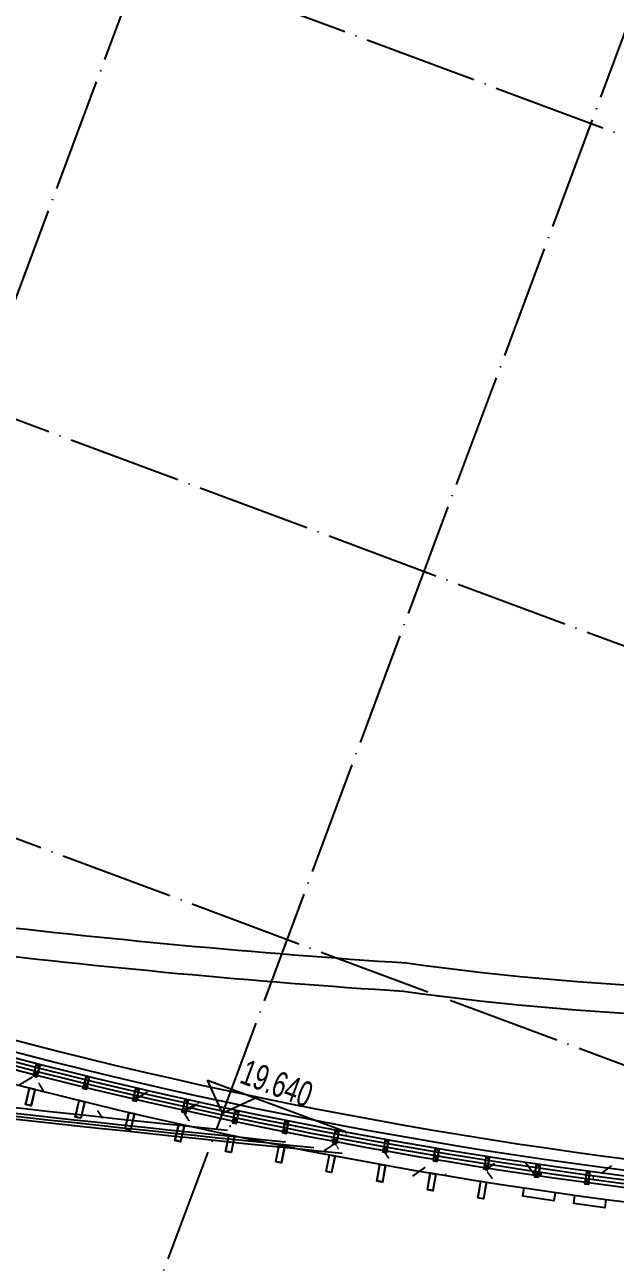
# Model space of a CAD drawing. Header units: millimetres. Extents: x 600121811 to 600690586, y 3472921280 to 3473279938.
# Drawn here: x 600526818 to 600537199, y 3473019964 to 3473041725 of the extents above; entities that cross this region are included whole.
import ezdxf

# ---------------------------------------------------------------- set-up
doc = ezdxf.new("R2010")
doc.units = ezdxf.units.MM
doc.header["$LTSCALE"] = 1000
for name, pattern in [('AX-MALL-GIRD-200$0$DOTE', [2.4200000000000004, 2, -0.2, 0.02, -0.2]), ('AX-MALL-WALL-GJ$0$CENTER', [2, 1.25, -0.25, 0.25, -0.25]), ('AX-MALL-WALL-GJ$0$HIDDEN', [0.375, 0.25, -0.125]), ('AX-MALL-WALL-GJ$0$HIDDEN2', [4.7624999999999975, 3.174999999999998, -1.587499999999999])]:
    doc.linetypes.add(name, pattern=pattern)
doc.layers.get('0').update_dxf_attribs({"linetype": 'CONTINUOUS'})
for name, color, linetype in [('AX-MALL-GIRD-200$0$A-Grid', 222, 'AX-MALL-GIRD-200$0$DOTE'), ('AX-MALL-GJ-200$0$A-Anno-Note', 241, 'CONTINUOUS'), ('AX-MALL-WALL-GJ$0$A-Anno-Levl', 201, 'CONTINUOUS'), ('AX-MALL-WALL-GJ$0$A-Anno-Note', 241, 'CONTINUOUS'), ('AX-MALL-WALL-GJ$0$A-Curt', 151, 'CONTINUOUS'), ('AX-MALL-WALL-GJ$0$A-Detl-Fine', 152, 'CONTINUOUS'), ('AX-MALL-WALL-GJ$0$A-Detl-Patt', 8, 'CONTINUOUS'), ('AX-MALL-WALL-GJ$0$A-Detl-Thin', 131, 'CONTINUOUS'), ('AX-MALL-WALL-GJ$0$A-SEE', 254, 'CONTINUOUS'), ('AX-MALL-WALL-GJ$0$AE-METL-01', 43, 'CONTINUOUS'), ('AX-MALL-WALL-GJ$0$AP', 3, 'CONTINUOUS'), ('AX-MALL-WALL-GJ$0$FIX', 2, 'CONTINUOUS'), ('AX-MALL-WALL-GJ$0$GASKET', 2, 'CONTINUOUS'), ('AX-MALL-WALL-GJ$0$TEXT', 2, 'CONTINUOUS')]:
    doc.layers.add(name, color=color, linetype=linetype)
doc.layers.add('AX-MALL-WALL-GJ$0$M-AUX-TO-ARCH', color=1, linetype='CONTINUOUS', plot=False)
doc.styles.add('AX-MALL-WALL-GJ$0$_TCH_DIM', font='zy_en.shx', dxfattribs={"width": 0.7, "bigfont": 'zy_cn.shx'})

# ---------------------------------------------------------------- blocks, each defined once
blk = doc.blocks.new('AX-MALL-GIRD-200')
at = {"layer": 'AX-MALL-GIRD-200$0$A-Grid'}
for p, q in [((600226689.7942976, 3473155506.95292), (600584585.7983962, 3473022180.189638)), ((600223757.4145118, 3473147635.412487), (600581653.41861, 3473014308.649205)), ((600221348.6739725, 3473141169.504273), (600579244.6780716, 3473007842.740992)), ((600513866.9286618, 3473002563.337905), (600552596.4676111, 3473106527.064986)), ((600521738.4690948, 3472999630.958118), (600560468.008044, 3473103594.6852))]:
    blk.add_line(p, q, dxfattribs=at)
blk = doc.blocks.new('AX-MALL-WALL-GJ$0$A$C5469763B')
at = {"layer": 'AX-MALL-WALL-GJ$0$A-Detl-Patt'}
for points in [[(-61576.89872014523, 6471.447464942932), (-59949.77473568916, 9289.707812786102, -0.2131644378399357), (-59289.38510155678, 9768.336285591125, 0.0127243969494928), (-32484.59057116508, 16116.94379711151, 0.0127243969494928)], [(-61725.1037749052, 6614.748757839203), (-61595.19997930527, 6539.748738765717), (-59993.07600188255, 9314.70781993866, -0.2131644378286232), (-59299.66688609123, 9817.267716407776, 0.012491569791403), (-32984.71597123146, 16036.92017269135, 0.012491569791403)], [(-61700.10376834869, 6658.050023555756), (-61613.50123810768, 6608.050011634827), (-60036.37726759911, 9339.707827091217, -0.2131644377706979), (-59309.94867086411, 9866.199147224426, 0.01225648355240172), (-33489.60365891457, 15956.13454675674, 0.01225648355240172)], [(-61750.10378503799, 6571.447493076324), (-60122.97980034351, 9389.707840442657, -0.2131644378245327), (-59330.51223957539, 9964.062007904053, 0.01177926638186924), (-34514.2330852747, 15792.18654298782, 0.01177926638186924)]]:
    blk.add_lwpolyline(points, format="xyb", dxfattribs=at)
blk = doc.blocks.new('AX-MALL-WALL-GJ$0$A$C3841687A')
at = {"layer": 'AX-MALL-WALL-GJ$0$A-Detl-Patt'}
for points in [[(-41362.81916546822, 15736.08115339279, 0.09691239737968659), (-9776.831570148468, 24159.41445016861, 0.09691239737968659)], [(-41349.35078191757, 15536.53516149521, 0.09683793665096876), (-9711.77727496624, 23968.62589073181, 0.09683793665096876)]]:
    blk.add_lwpolyline(points, format="xyb", dxfattribs=at)
blk = doc.blocks.new('AX-MALL-WALL-GJ$0$gerthrthrth')
at = {"layer": 'AX-MALL-WALL-GJ$0$A-SEE'}
for points in [[(-99.99999952316284, 300), (-99.99999952316284, 0), (0, 4.76837158203125e-07), (1.430511474609375e-06, 299.9999995231628)], [(-96.99999952316284, 296.9999995231628), (-96.99999952316284, 3), (-2.999999523162842, 3.000000476837158), (-2.999998569488525, 296.9999990463257)]]:
    blk.add_lwpolyline(points, close=True, dxfattribs=at)
blk = doc.blocks.new('AX-MALL-WALL-GJ$0$fwergegheh')
at = {"layer": 'AX-MALL-WALL-GJ$0$A-SEE'}
blk.add_lwpolyline([(149.9524734020233, 542.9655318260193), (-0.008915424346923828, 542.9622936248779), (-2.384185791015625e-07, -7.03770637512207), (150.2232069969177, -7.035207748413086)], dxfattribs=at)
blk = doc.blocks.new('AX-MALL-WALL-GJ$0$fgegrhrthr')
at = {"layer": 'AX-MALL-WALL-GJ$0$A-Curt'}
for centre, radius, end in [((400732.1803410347, 145774.5952335836), 85420.39680542426, 294.7095825927659), ((400732.1803410346, 145774.5952335839), 85487.06347209122, 294.7085664994784), ((400732.1803410347, 145774.5952335837), 85553.73013875769, 294.7075515942931), ((400732.1803410346, 145774.5952335835), 85620.39680542424, 294.7065378748974)]:
    blk.add_arc(centre, radius, 273.8613300001666, end, dxfattribs=at)
at = {"layer": 'AX-MALL-WALL-GJ$0$A-Detl-Fine', "color": 4}
for points in [[(415233.6004952192, 64754.90628814697, 0.1050166574726972), (434579.3773854971, 73589.37568044662)], [(415359.9187629223, 64270.79161167145, 0.1048949200193677), (434871.545194149, 73183.56277275085)]]:
    blk.add_lwpolyline(points, format="xyb", dxfattribs=at)
for radius, end in [(145101.0044367008, 286.6870693192798), (145601.0044367008, 286.6799776484744)]:
    blk.add_arc((373568.6678566933, 203745.3191795349), radius, 280.4198883792705, end, dxfattribs=at)
at = {"layer": 'AX-MALL-WALL-GJ$0$A-SEE'}
blk.add_lwpolyline([(406514.8576767445, 60099.12797260284, 0.09118934468772111), (436618.3319756985, 67762.35793352127), (441311.3106895685, 69668.42307806015)], format="xyb", dxfattribs=at)
at = {"layer": 'AX-MALL-WALL-GJ$0$A-SEE', "xscale": -1}
for p, rotation in [((419474.6446585655, 61820.66342163086), 282.7844478693431), ((418593.7946983576, 61628.86071062088), 282.2158969100675)]:
    blk.add_blockref('AX-MALL-WALL-GJ$0$fwergegheh', p, dxfattribs=dict(at, rotation=rotation))
at = {"layer": 'AX-MALL-WALL-GJ$0$AE-METL-01'}
for p, xscale, rotation in [((417897.613461256, 61637.36831569672), -1, 190.5646962335403), ((417014.7900466919, 61462.07143878937), -1, 190.5646962335403), ((416129.9699100256, 61295.99957704544), -1, 190.5646962335403), ((414354.2983462811, 60991.56067705154), -1.000000000000002, 188.9748682499616), ((415243.1052286625, 61139.15285396576), -1.000000000000002, 188.9748682499616), ((412572.401941061, 60723.24829149246), -1.000000000000001, 187.2333741276729), ((413464.9577763081, 60853.44694709778), -1.000000000000002, 188.9748682499616), ((411680.2091933489, 60604.86393785477), -1.000000000000001, 187.2333741276729), ((409891.288164258, 60396.06740951538), -1.000000000000001, 187.2333741276729), ((410786.1976895332, 60495.76390314102), -1.000000000000001, 187.2333741276729)]:
    blk.add_blockref('AX-MALL-WALL-GJ$0$gerthrthrth', p, dxfattribs=dict(at, xscale=xscale, rotation=rotation))
blk = doc.blocks.new('AX-MALL-WALL-GJ$0$尺寸分格点')
at = {"ltscale": 10}
h = blk.add_hatch(color=1, dxfattribs=at)
h.dxf.hatch_style = 1
edge = h.paths.add_edge_path()
edge.add_line((0, -1.5), (-5.470445860503725e-37, 1.862645149230957e-09))
edge.add_line((0, 1.862645149230957e-09), (-1.5, 0))
edge.add_arc((0, 0), 1.5, 180, 270)
edge = h.paths.add_edge_path()
edge.add_line((0, 1.5), (5.470445846917725e-37, 1.862645149230957e-09))
edge.add_line((0, 1.862645149230957e-09), (1.5, 0))
edge.add_arc((0, 0), 1.5, 0, 90)
for p, q in [((-2.5, 0), (2.5, 0)), ((0, -2.5), (0, 2.5))]:
    blk.add_line(p, q)
blk.add_circle((0, 0), 1.5)
blk = doc.blocks.new('AX-MALL-WALL-GJ$0$定位点')
blk.add_blockref('AX-MALL-WALL-GJ$0$尺寸分格点', (0, 0))
blk = doc.blocks.new('AX-MALL-WALL-GJ$0$A$C3802349C')
at = {"layer": 'AX-MALL-WALL-GJ$0$GASKET'}
h = blk.add_hatch(dxfattribs=at)
h.set_pattern_fill('ANSI35', color=1, scale=0.3750125207812556, angle=-180, style=0)
h.set_pattern_definition([(225, (-14292809.63515486, -9063882.472551338), (0.8419271213058608, -0.8419271213058608), []), (225, (-14292810.47708235, -9063882.472551338), (0.8419271213058608, -0.8419271213058608), [1.488330941850608, -0.2976661883701216, 0, -0.2976661883701216])])
edge = h.paths.add_edge_path()
edge.add_line((-4.151144333183765, 8), (-1.924371063709259, 8))
edge.add_line((-1.924371063709259, 8), (0, 0))
edge.add_line((0, 0), (-1, 0))
edge.add_arc((-173.3719842011968, -63.27551823887059), 183.6188774223807, 20.15753080045416, 22.84073975264292)
at = {"layer": 'AX-MALL-WALL-GJ$0$GASKET', "elevation": -0.1213156449062388}
blk.add_lwpolyline([(-4.151144333183765, 8), (-1.924371063709259, 8), (0, 0), (-1, 0, 0.01170824263980096)], format="xyb", close=True, dxfattribs=at)
blk = doc.blocks.new('AX-MALL-WALL-GJ$0$A$C431B1AE9')
at = {"layer": 'AX-MALL-WALL-GJ$0$GASKET'}
h = blk.add_hatch(dxfattribs=at)
h.set_pattern_fill('ANSI37', color=1, scale=0.35, style=0)
h.set_pattern_definition([(45, (-14292809.63515486, -9063882.472551338), (-0.3928862052967754, 0.3928862052967754), []), (135, (-14292809.63515486, -9063882.472551338), (-0.3928862052967754, -0.3928862052967754), [])])
h.paths.add_polyline_path([(3.006717517971992, 0), (0, 0), (-1.924371063709259, 8), (-1, 8), (-0.3333333134651184, 7), (0.3333333134651184, 7), (0.6666666865348816, 8), (1.333333313465118, 8), (1.666666686534882, 7), (2.333333313465118, 7), (2.666666686534882, 8), (3.333333313465118, 8), (3.666666686534882, 7), (4.333333313465118, 7), (4.666666686534882, 8), (5.333333313465118, 8), (5.666666686534882, 7), (6.333333313465118, 7), (6.666666686534882, 8), (7.333333313465118, 8), (7.666666686534882, 7), (8.333333313465118, 7), (8.666666686534882, 8), (9.333333313465118, 8), (9.666666686534882, 7), (10.33333331346512, 7), (11, 8), (11.82815510034561, 8), (10, 0), (6.993282483890653, 0), (6.993282483890653, -1.195969490334392), (7.790595477446914, -1.195969490334392), (7.790595477446914, -1.886535448953509), (6.786871323361993, -2.890259601175785), (3.213128676638007, -2.890259601175785), (2.209404524415731, -1.886535448953509), (2.209404524415731, -1.195969490334392), (3.006717517971992, -1.195969490334392)])
edge = h.paths.add_edge_path(flags=16)
edge.add_ellipse((5, 3.75), major_axis=(-3.000000000596629, 1.102163919055573e-15), ratio=0.5833333332173223, start_angle=0, end_angle=360, ccw=False)
h.paths.add_polyline_path([(4.202687006443739, -0.1993282493203878), (4.202687006443739, -1.694290110841393), (5.797312993556261, -1.694290110841393), (5.797312993556261, -0.1993282493203878)], flags=16)
for points in [[(6.993282483890653, 0), (10, 0), (11.82815510034561, 8), (11, 8), (10.33333331346512, 7), (9.666666686534882, 7), (9.333333313465118, 8), (8.666666686534882, 8), (8.333333313465118, 7), (7.666666686534882, 7), (7.333333313465118, 8), (6.666666686534882, 8), (6.333333313465118, 7), (5.666666686534882, 7), (5.333333313465118, 8), (4.666666686534882, 8), (4.333333313465118, 7), (3.666666686534882, 7), (3.333333313465118, 8), (2.666666686534882, 8), (2.333333313465118, 7), (1.666666686534882, 7), (1.333333313465118, 8), (0.6666666865348816, 8), (0.3333333134651184, 7), (-0.3333333134651184, 7), (-1, 8), (-1.924371063709259, 8), (0, 0), (3.006717517971992, 0), (3.006717517971992, 0), (3.006717517971992, -1.195969490334392), (2.209404524415731, -1.195969490334392), (2.209404524415731, -1.886535448953509), (3.213128676638007, -2.890259601175785), (6.786871323361993, -2.890259601175785), (7.790595477446914, -1.886535448953509), (7.790595477446914, -1.195969490334392), (6.993282483890653, -1.195969490334392)], [(5.797312993556261, -0.1993282493203878), (5.797312993556261, -1.694290110841393), (4.202687006443739, -1.694290110841393), (4.202687006443739, -0.1993282493203878)]]:
    blk.add_lwpolyline(points, close=True, dxfattribs=at)
at = {"layer": 'AX-MALL-WALL-GJ$0$GASKET', "extrusion": (0, 0, -1)}
blk.add_ellipse((5, 3.75), major_axis=(-3.000000000596629, 1.102163919055573e-15), ratio=0.5833333332173223, dxfattribs=at)
blk = doc.blocks.new('AX-MALL-WALL-GJ$0$A$C6D1904FE')
at = {"color": 6, "ltscale": 10}
for name in ['AX-MALL-WALL-GJ$0$A$C3802349C', 'AX-MALL-WALL-GJ$0$A$C431B1AE9']:
    blk.add_blockref(name, (-5, 2.890259601175785), dxfattribs=at)
blk = doc.blocks.new('*U58')
at = {"color": 8, "linetype": 'AX-MALL-WALL-GJ$0$HIDDEN'}
for p, q in [((1.13686837721616e-13, 1.999999999999886), (40, 2.000000000000114)), ((39.00000000000011, -3.000000000000114), (39.00000000000028, 2.999999999999659)), ((1.13686837721616e-13, -2.000000000000114), (40, -2.000000000000341))]:
    blk.add_line(p, q, dxfattribs=at)
at = {"color": 0, "linetype": 'ByBlock'}
blk.add_lwpolyline([(5.684341886080801e-14, 5.999999999999886), (-1.838248336817855, 5.999999999999659, 0.2271033335269274), (-2.617369142194775, 5.626873807574043, 0.3523503326370215), (-2.617369142194832, -5.626873807574043, 0.227103333526957), (-1.838248336817799, -5.999999999999886), (-5.684341886080801e-14, -5.999999999999886)], format="xyb", close=True, dxfattribs=at)
at = {"color": 8, "linetype": 'AX-MALL-WALL-GJ$0$HIDDEN2'}
blk.add_lwpolyline([(-4.568611867420884, 0.7499999999998863), (-2.300000000000068, 0.7499999999998863), (-2.300000000000125, -0.7500000000001137), (-4.568611867420941, -0.7500000000001137)], dxfattribs=at)
at = {"color": 8, "linetype": 'ByBlock'}
blk.add_lwpolyline([(1.13686837721616e-13, -3.000000000000114), (39.00000000000028, -3.000000000000341), (40.00000000000045, -1.999999999999432), (39.99999999999955, 2.000000000000114), (39.00000000000028, 3.000000000000114), (1.13686837721616e-13, 2.999999999999886)], dxfattribs=at)
at = {"layer": 'AX-MALL-WALL-GJ$0$TEXT', "color": 8, "linetype": 'AX-MALL-WALL-GJ$0$CENTER'}
blk.add_line((43, -1.13686837721616e-13), (-7.600000000000023, -1.13686837721616e-13), dxfattribs=at)
blk = doc.blocks.new('AX-MALL-WALL-GJ$0$A$C4A6E1F89')
at = {"layer": 'AX-MALL-WALL-GJ$0$AP'}
for points in [[(31.30000000074506, 13.80000000074506), (31.30000000074506, 10), (27.30000000074506, 10), (27.30000000074506, 9), (31.30000000074506, 9), (31.30000000074506, 1.200000001117587), (-31.30000000074506, 1.200000001117587), (-31.30000000074506, 9), (-27.30000000074506, 9), (-27.30000000074506, 10), (-31.30000000074506, 10), (-31.30000000074506, 13.80000000074506), (-30.16000000014901, 15.32000000029802, 0.2874411353254684), (-30.13336061313748, 15.63748977147043), (-31.30000000074506, 17.90000000037253), (-31.30000000074506, 22), (-32.5, 22), (-32.5, 0), (32.5, 0), (32.5, 22), (31.30000000074506, 22), (31.30000000074506, 17.90000000037253), (30.13336061313748, 15.63748977147043, 0.2874411353254668), (30.16000000014901, 15.32000000029802)], [(0, 15.90000000037253), (0.400000000372529, 15.5), (28.30000000074506, 15.5), (28.30000000074506, 10.5), (29.80000000074506, 10.5), (31, 13.5), (29.93968884833157, 15.35087553970516, -0.2449413473478261), (29.9286532253027, 15.6279489248991), (31, 17.90000000037253), (31, 21.5, 0.414213562373095), (30.5, 22), (29.09999999962747, 22, 1.000000000000455), (29.09999999962747, 20.80000000074506), (29.09999999962747, 20.80000000074506, -0.4142135623733198), (29.59999999962747, 20.30000000074506), (29.59999999962747, 18.90000000037253, -0.4142135623731125), (29.09999999962747, 18.40000000037253), (23.90000000037253, 18.40000000037253, -0.4142135623730815), (23.40000000037253, 18.90000000037253), (23.40000000037253, 20.30000000074506, -0.4142135623731302), (23.90000000037253, 20.80000000074506, 0.9999999999998862), (23.90000000037253, 22), (21.40000000037253, 22), (21.40000000037253, 18.5), (11.40000000037253, 18.5), (9.300000000745058, 22), (8.5, 22), (8.5, 20), (-8.5, 20), (-8.5, 22), (-9.300000000745058, 22), (-11.40000000037253, 18.5), (-21.40000000037253, 18.5), (-21.40000000037253, 22), (-23.90000000037253, 22, 0.9999999999999053), (-23.90000000037253, 20.80000000074506, -0.4142135623731302), (-23.40000000037253, 20.30000000074506), (-23.40000000037253, 18.90000000037253, -0.4142135623730814), (-23.90000000037253, 18.40000000037253), (-29.09999999962747, 18.40000000037253, -0.4142135623731125), (-29.59999999962747, 18.90000000037253), (-29.59999999962747, 20.30000000074506, -0.4142135623733199), (-29.09999999962747, 20.80000000074506), (-29.09999999962747, 20.80000000074506, 1.000000000000473), (-29.09999999962747, 22), (-30.5, 22, 0.414213562373095), (-31, 21.5), (-31, 17.90000000037253), (-29.9286532253027, 15.6279489248991, -0.2449413473478107), (-29.93968885019422, 15.35087553970516), (-31, 13.5), (-29.80000000074506, 10.5), (-28.30000000074506, 10.5), (-28.30000000074506, 15.5), (-0.400000000372529, 15.5)]]:
    blk.add_lwpolyline(points, format="xyb", close=True, dxfattribs=at)
at = {"layer": 'AX-MALL-WALL-GJ$0$FIX', "extrusion": (-4.689947558750686e-09, -3.877222664414375e-09, -1), "xscale": -1, "zscale": -1, "rotation": 270}
blk.add_blockref('*U58', (-1.862645058000427e-09, 15.5, -7.954930736642706e-08), dxfattribs=at)
at = {"layer": 'AX-MALL-WALL-GJ$0$GASKET'}
blk.add_blockref('AX-MALL-WALL-GJ$0$A$C6D1904FE', (-26.5, 19.10974039882421, 0.1213156449062388), dxfattribs=at)
at = {"layer": 'AX-MALL-WALL-GJ$0$GASKET', "extrusion": (0, 0, -1), "zscale": -1, "rotation": 270}
blk.add_blockref('AX-MALL-WALL-GJ$0$定位点', (1.117587089538574e-07, 30.00001611188054, -0.1695423254371126), dxfattribs=at)
at = {"layer": 'AX-MALL-WALL-GJ$0$GASKET', "xscale": -1}
blk.add_blockref('AX-MALL-WALL-GJ$0$A$C6D1904FE', (26.49999977648258, 19.10974039882421, 0.1213156449062388), dxfattribs=at)
blk = doc.blocks.new('AX-MALL-WALL-GJ$0$A$C201F0766')
at = {"layer": 'AX-MALL-WALL-GJ$0$GASKET'}
h = blk.add_hatch(dxfattribs=at)
h.set_pattern_fill('ANSI35', color=1, scale=0.3750125207812556, angle=-180, style=0)
h.set_pattern_definition([(225, (-14292808.12419919, -9063908.843573337), (0.8419271213058608, -0.8419271213058608), []), (225, (-14292808.96612667, -9063908.843573337), (0.8419271213058608, -0.8419271213058608), [1.488330941850608, -0.2976661883701216, 0, -0.2976661883701216])])
edge = h.paths.add_edge_path()
edge.add_line((4.625009316951036, 7.210309842135757), (4.581123173236847, 7.210309841670096))
edge.add_ellipse((2.60770320892334e-08, 8.022399073466659), major_axis=(-7.236123461634007e-16, 5.908938361333678), ratio=0.782714245397402, start_angle=97.89939189545902, end_angle=262.100608104541, ccw=False)
edge.add_line((-4.581123121082783, 7.210309841670096), (-4.624990671873093, 7.210309842135757))
edge.add_line((-4.624990671873093, 7.210309842135757), (-4.625000026077032, -0.879502881783992))
edge.add_arc((-3.725290298461914e-07, -12.60038345353678), 12.60038345226483, 68.4660575448051, 111.5339390721038, ccw=False)
edge.add_line((4.624999966472387, -0.8795031546615064), (4.625009316951036, 7.210309842135757))
h = blk.add_hatch(dxfattribs=at)
h.set_pattern_fill('HONEY', color=1, scale=0.3750125207812556, angle=-180, style=0)
h.set_pattern_definition([(180, (-14292808.12419919, -9063908.843573337), (-0.8929985651103648, -0.515572838757882), [0.5953323767402432, -1.190664753480486]), (299.9999999999999, (-14292808.12419919, -9063908.843573337), (0.8929984584207664, -0.5155730235496873), [0.5953323767402432, -1.190664753480486]), (240, (-14292808.12419919, -9063908.843573337), (-1.066895984922232e-07, -1.031145862307569), [-1.190664753480486, 0.5953323767402432])])
edge = h.paths.add_edge_path()
edge.add_ellipse((-8.195638656616211e-08, 8.022399073466659), major_axis=(-1.447224692326801e-15, 5.908938361333678), ratio=0.782714245397402, start_angle=0, end_angle=360)
blk = doc.blocks.new('AX-MALL-WALL-GJ$0$A$C398804AB')
at = {"color": 3}
blk.add_lwpolyline([(-7.749999977648258, 0.3999998643994331, 0.4142135656464321), (-7.249999970197678, -0.1000001300126314), (-0.09999999962747097, -0.1000000014901161), (0, 0), (0.09999999962747097, -0.1000000014901161), (7.249999970197678, -0.1000001300126314, 0.4142135656464319), (7.749999977648258, 0.3999998643994331)], format="xyb", dxfattribs=at)
at = {"layer": 'AX-MALL-WALL-GJ$0$AP'}
blk.add_lwpolyline([(-7.749999977648258, 0.3999998681247234), (-7.75, 36.51999995112419), (-23.5, 36.51999995112419), (-23.5, 33.01999995112419, -0.414213562373095), (-24, 32.51999995112419), (-25.40000000037253, 32.51999995112419, -0.9999999999999999), (-25.40000000037253, 33.71999995037913, 0.4142135623730647), (-24.90000000037253, 34.21999995037913), (-24.90000000037253, 35.61999995075166, 0.4142135623730833), (-25.40000000037253, 36.11999995075166), (-30.59999999962747, 36.11999995075166, 0.4142135623731005), (-31.09999999962747, 35.61999995075166), (-31.09999999962747, 34.21999995037913, 0.4142135623731651), (-30.59999999962747, 33.71999995037913, -0.9999999999999999), (-30.59999999962747, 32.51999995112419), (-32, 32.51999995112419, -0.4142135623730762), (-32.5, 33.01999995112419), (-32.5, 182.0199982952327, -0.4142135623730963), (-32, 182.5199982952327), (32, 182.5199982952327, -0.4142135623730427), (32.5, 182.0199982952327), (32.5, 33.01999995112419, -0.4142135623730139), (32, 32.51999995112419), (30.59999999962747, 32.51999995112419, -0.9999999999999999), (30.59999999962747, 33.71999995037913, 0.4142135623732183), (31.09999999962747, 34.21999995037913), (31.09999999962747, 35.61999995075166, 0.4142135623730417), (30.59999999962747, 36.11999995075166), (25.40000000037253, 36.11999995075166, 0.4142135623731484), (24.90000000037253, 35.61999995075166), (24.90000000037253, 34.21999995037913, 0.4142135623730417), (25.40000000037253, 33.71999995037913, -0.9999999999999999), (25.40000000037253, 32.51999995112419), (24, 32.51999995112419, -0.4142135623730417), (23.5, 33.01999995112419), (23.5, 36.51999995112419), (7.75, 36.51999995112419), (7.750000022351742, 0.3999998681247234)], format="xyb", dxfattribs=at)
for points in [[(29.5, 40.52000945061445), (-29.5, 40.52000945061445), (-29.5, 64.45474449545145), (-28.49999050050974, 65.45475399307907), (-28.49999050050974, 85.45475399307907), (-29.5, 86.45476348884404), (-29.5, 92.92071198485792), (-28.49999050050974, 93.92072148248553), (-28.49999050050974, 113.9207214824855), (-29.5, 114.9207309782505), (-29.5, 179.5199982952327), (29.5, 179.5199982952327), (29.5, 114.9207309782505), (28.49999050050974, 113.9207214824855), (28.49999050050974, 93.92072148248553), (29.5, 92.92071198485792), (29.5, 86.45476348884404), (28.49999050050974, 85.45475399307907), (28.49999050050974, 65.45475399307907), (29.5, 64.45474449545145)], [(-4.75, 2.899999890476465), (-4.75, 36.51999995112419), (4.75, 36.51999995112419), (4.75, 2.899999890476465)]]:
    blk.add_lwpolyline(points, close=True, dxfattribs=at)
blk = doc.blocks.new('AX-MALL-WALL-GJ$0$A$C031A570D')
at = {"layer": 'AX-MALL-WALL-GJ$0$GASKET'}
h = blk.add_hatch(dxfattribs=at)
h.set_pattern_fill('ANSI37', color=1, scale=0.35, style=0)
h.set_pattern_definition([(45, (-28686473.88232677, -17866958.96207136), (-0.3928862052967754, 0.3928862052967754), []), (135, (-28686473.88232677, -17866958.96207136), (-0.3928862052967754, -0.3928862052967754), [])])
edge = h.paths.add_edge_path(flags=16)
edge.add_line((0.4479895178228617, -2.5), (-0.6520104836672544, -2.5))
edge.add_arc((-0.6520104836841905, -2.300000000761994), 0.1999999992380062, 179.9999999951482, 270.0000000048518, ccw=False)
edge.add_line((-0.8520104829221964, -2.300000000745058), (-0.8520104829221964, -1.099999999627471))
edge.add_arc((-0.6520104827190034, -1.100000000575722), 0.200000000203193, 89.9999997380454, 179.9999997283461, ccw=False)
edge.add_line((-0.6520104818046093, -0.900000000372529), (0.4479895178228617, -0.900000000372529))
edge.add_arc((0.4479895178228099, -1.099999999627523), 0.1999999992549937, 1.4779288903810084e-11, 89.99999999998522, ccw=False)
edge.add_line((0.6479895170778036, -1.099999999627471), (0.6479895170778036, -2.300000000745058))
edge.add_arc((0.447989517822728, -2.300000000744924), 0.1999999992550756, 270.00000000003826, 359.9999999999617, ccw=False)
edge = h.paths.add_edge_path(flags=16)
edge.add_line((3.25, -6.959776679053903), (3.249999998137355, -5.460273051634431))
edge.add_arc((2.752593796818533, -5.588659923981967), 0.5137082032648524, 14.47288401547784, 73.43202089108867)
edge.add_arc((0.05064282435228568, -16.32822180133598), 11.58749800659758, 75.76971431944138, 104.7475452508029)
edge.add_arc((-2.826484009876017, -5.549036338968328), 0.4327163524049084, 99.65762587733329, 168.1638378280875)
edge.add_line((-3.250000001862645, -5.460273051634431), (-3.25, -6.959776679053903))
edge.add_arc((-2.750000000785429, -6.959776678984368), 0.4999999992145705, 180.0000000079681, 252.652994767184)
edge.add_arc((-2.664828544169689e-11, 1.844165788236001), 9.723443118255906, 252.6532655821475, 287.3467351540981)
edge.add_arc((2.750000001329266, -6.959776679368228), 0.499999998670735, 287.3470194983008, 360.000000036019)
edge = h.paths.add_edge_path()
edge.add_line((4, -10.12004972994328), (5.196692196652293, -10.12004972994328))
edge.add_arc((5.196692197142482, -9.920049729702583), 0.2000000002406921, 269.9999998595713, 383.1985898189387)
edge.add_line((5.380521204322577, -9.841265872120857), (4.05898916348815, -2.646648775786161))
edge.add_arc((3.866236349709822, -2.700000001174841), 0.200000001174841, 15.47132820595848, 90.00000004069459)
edge.add_line((3.866236349567771, -2.5), (1.599999997764826, -2.5))
edge.add_arc((1.599999997764726, -2.300000000745158), 0.1999999992548425, 179.9999999999715, 270.0000000000285, ccw=False)
edge.add_line((1.399999998509884, -2.300000000745058), (1.399999998509884, -1.5))
edge.add_arc((1.599999997765529, -1.500000000000703), 0.1999999992556454, 90.00000000020151, 179.9999999997985, ccw=False)
edge.add_line((1.599999997764826, -1.300000000745058), (2.299999998882413, -1.300000000745058))
edge.add_arc((2.299999998012943, -1.100000000620646), 0.2000000001244118, 270.0000002490847, 360.0000002845238)
edge.add_line((2.499999998137355, -1.099999999627471), (2.499999998137355, -0.2000000011175871))
edge.add_arc((2.299999997951289, -0.2000000001860655), 0.2000000001860656, 359.9999997331387, 449.9999997332528)
edge.add_line((2.299999998882413, 0), (-2.300000000745058, 0))
edge.add_arc((-2.300000000767888, -0.2000000010947573), 0.2000000010947573, 89.99999999345975, 180.0000000065402)
edge.add_line((-2.500000001862645, -0.2000000011175871), (-2.500000001862645, -1.099999999627471))
edge.add_arc((-2.300000000745037, -1.09999999962745), 0.2000000011176084, 180.0000000000061, 269.9999999999939)
edge.add_line((-2.300000000745058, -1.300000000745058), (-1.600000001490116, -1.300000000745058))
edge.add_arc((-1.600000000541876, -1.500000000914405), 0.2000000001693465, 2.619577230689174e-07, 90.00000027165089, ccw=False)
edge.add_line((-1.400000000372529, -1.5), (-1.400000002235174, -2.300000000745058))
edge.add_arc((-1.600000001489917, -2.300000000745257), 0.199999999254743, -90.00000000005701, 5.701394911739044e-11, ccw=False)
edge.add_line((-1.600000001490116, -2.5), (-4.750000001862645, -2.5))
edge.add_arc((-4.750000001862645, -2), 0.5, 180, 270, ccw=False)
edge.add_line((-5.250000001862645, -2), (-5.250000001862645, -1))
edge.add_line((-5.250000001862645, -1), (-5.550000000745058, -1))
edge.add_arc((-5.550000000745058, -1.700000001117587), 0.7000000011175871, 90, 180)
edge.add_line((-6.250000001862645, -1.700000001117587), (-6.250000001862645, -2.5))
edge.add_arc((-21.55097778051301, -2.75912886012348), 15.30317185255727, -26.563419290052877, 0.9702367440764874, ccw=False)
edge.add_arc((-7.501144340111677, -9.772550713046272), 0.4000000000772927, 154.8453495136513, 325.781492258753)
edge.add_arc((-18.33916502293011, -3.056458835212569), 13.14988893811881, 328.1403989887935, 352.6787409764221)
edge.add_arc((-5.10833269223211, -4.799999999425034), 0.1999999997975632, 90.00000038522899, 160.1791058056141, ccw=False)
edge.add_line((-5.108332693576813, -4.599999999627471), (-4.211626494303346, -4.599999999627471))
edge.add_arc((-4.211626495117946, -4.799999999972099), 0.2000000003446285, -24.401291975496406, 89.99999976663429, ccw=False)
edge.add_line((-4.029491625726223, -4.882624993100762), (-5.57977457717061, -10.12004972994328))
edge.add_line((-5.57977457717061, -10.12004972994328), (-3.85655820928514, -10.12004972994328))
edge.add_line((-3.85655820928514, -10.12004972994328), (-3.744390545412898, -10.04678599908948))
edge.add_line((-3.744390545412898, -10.04678599908948), (-3.601631700992584, -9.914268443360925))
edge.add_line((-3.601631700992584, -9.914268443360925), (-3.131442086771131, -9.432502878829837))
edge.add_arc((-2.966135769468793, -9.62004972916371), 0.249999999220435, 90.00000014064523, 131.3933860177586, ccw=False)
edge.add_line((-2.966135770082474, -9.370049729943275), (-2.741758463904262, -9.370049729943275))
edge.add_arc((-2.741758464839219, -9.470049730505703), 0.100000000562428, -5.315262114891084e-07, 89.99999946430859, ccw=False)
edge.add_line((-2.641758464276791, -9.470049731433392), (-2.631878837943077, -9.710395282134414))
edge.add_line((-2.631878837943077, -9.710395282134414), (-2.662470018491149, -9.873493811115623))
edge.add_line((-2.662470018491149, -9.873493811115623), (-2.784834742546082, -9.893881127238274))
edge.add_line((-2.784834742546082, -9.893881127238274), (-2.856214165687561, -9.914268443360925))
edge.add_line((-2.856214165687561, -9.914268443360925), (-2.866411225870252, -9.995817709714174))
edge.add_line((-2.866411225870252, -9.995817709714174), (-2.815425923094153, -10.09775429032743))
edge.add_line((-2.815425923094153, -10.09775429032743), (-2.744046501815319, -10.12004972994328))
edge.add_line((-2.744046501815319, -10.12004972994328), (-2.35655820928514, -10.12004972994328))
edge.add_line((-2.35655820928514, -10.12004972994328), (-2.244390545412898, -10.04678599908948))
edge.add_line((-2.244390545412898, -10.04678599908948), (-2.101631700992584, -9.914268443360925))
edge.add_line((-2.101631700992584, -9.914268443360925), (-1.631442086771131, -9.432502878829837))
edge.add_arc((-1.466135769468793, -9.62004972916371), 0.2499999992204352, 90.00000014064528, 131.3933860177586, ccw=False)
edge.add_line((-1.466135770082474, -9.370049729943275), (-1.241758463904262, -9.370049729943275))
edge.add_arc((-1.241758464838068, -9.470049730504552), 0.1000000005612769, -5.321857088347315e-07, 89.99999946496808, ccw=False)
edge.add_line((-1.141758464276791, -9.470049731433392), (-1.131878837943077, -9.710395282134414))
edge.add_line((-1.131878837943077, -9.710395282134414), (-1.162470018491149, -9.873493811115623))
edge.add_line((-1.162470018491149, -9.873493811115623), (-1.284834742546082, -9.893881127238274))
edge.add_line((-1.284834742546082, -9.893881127238274), (-1.356214165687561, -9.914268443360925))
edge.add_line((-1.356214165687561, -9.914268443360925), (-1.366411225870252, -9.995817709714174))
edge.add_line((-1.366411225870252, -9.995817709714174), (-1.315425923094153, -10.09775429032743))
edge.add_line((-1.315425923094153, -10.09775429032743), (-1.244046501815319, -10.12004972994328))
edge.add_line((-1.244046501815319, -10.12004972994328), (-0.85655820928514, -10.12004972994328))
edge.add_line((-0.85655820928514, -10.12004972994328), (-0.7443905454128981, -10.04678599908948))
edge.add_line((-0.7443905454128981, -10.04678599908948), (-0.6016317009925842, -9.914268443360925))
edge.add_line((-0.6016317009925842, -9.914268443360925), (-0.1314420867711306, -9.432502878829837))
edge.add_arc((0.03386423053591846, -9.62004972917618), 0.2499999992329053, 90.00000014172502, 131.3933860166789, ccw=False)
edge.add_line((0.03386422991752625, -9.370049729943275), (0.2582415360957384, -9.370049729943275))
edge.add_arc((0.2582415351619317, -9.470049730504552), 0.1000000005612769, -5.321857088347315e-07, 89.99999946496808, ccw=False)
edge.add_line((0.3582415357232094, -9.470049731433392), (0.3681211620569229, -9.710395282134414))
edge.add_line((0.3681211620569229, -9.710395282134414), (0.3375299815088511, -9.873493811115623))
edge.add_line((0.3375299815088511, -9.873493811115623), (0.2151652574539185, -9.893881127238274))
edge.add_line((0.2151652574539185, -9.893881127238274), (0.143785834312439, -9.914268443360925))
edge.add_line((0.143785834312439, -9.914268443360925), (0.1335887741297483, -9.995817709714174))
edge.add_line((0.1335887741297483, -9.995817709714174), (0.1845740769058466, -10.09775429032743))
edge.add_line((0.1845740769058466, -10.09775429032743), (0.2559534981846809, -10.12004972994328))
edge.add_line((0.2559534981846809, -10.12004972994328), (0.64344179071486, -10.12004972994328))
edge.add_line((0.64344179071486, -10.12004972994328), (0.7556094545871019, -10.04678599908948))
edge.add_line((0.7556094545871019, -10.04678599908948), (0.8983682990074158, -9.914268443360925))
edge.add_line((0.8983682990074158, -9.914268443360925), (1.368557913228869, -9.432502878829837))
edge.add_arc((1.533864230537446, -9.620049729180224), 0.2499999992369481, 90.00000014207512, 131.3933860163288, ccw=False)
edge.add_line((1.533864229917526, -9.370049729943275), (1.936520639806986, -9.370049729943275))
edge.add_arc((1.9365206398038, -9.470049731436577), 0.1000000014933011, 1.8247874322696589e-09, 89.99999999817493, ccw=False)
edge.add_line((2.036520641297102, -9.470049731433392), (2.046400267630816, -9.710395282134414))
edge.add_line((2.046400267630816, -9.710395282134414), (2.015809085220098, -9.873493811115623))
edge.add_line((2.015809085220098, -9.873493811115623), (1.893444361165166, -9.893881127238274))
edge.add_line((1.893444361165166, -9.893881127238274), (1.822064939886332, -9.914268443360925))
edge.add_line((1.822064939886332, -9.914268443360925), (1.811867879703641, -9.995817709714174))
edge.add_line((1.811867879703641, -9.995817709714174), (1.862853180617094, -10.09775429032743))
edge.add_line((1.862853180617094, -10.09775429032743), (1.934232603758574, -10.12004972994328))
edge.add_line((1.934232603758574, -10.12004972994328), (2.321720896288753, -10.12004972994328))
edge.add_line((2.321720896288753, -10.12004972994328), (2.433888560160995, -10.04678599908948))
edge.add_line((2.433888560160995, -10.04678599908948), (2.576647404581308, -9.914268443360925))
edge.add_line((2.576647404581308, -9.914268443360925), (3.046837016940117, -9.432502878829837))
edge.add_arc((3.212143335179332, -9.620049731643517), 0.2500000017002416, 89.99999992847489, 131.3933858030421, ccw=False)
edge.add_line((3.212143335491419, -9.370049729943275), (3.614799745380878, -9.370049729943275))
edge.add_arc((3.614799744440467, -9.470049730511159), 0.1000000005678832, -5.28400619259628e-07, 89.99999946118368, ccw=False)
edge.add_line((3.714799745008349, -9.470049731433392), (3.724679371342063, -9.710395282134414))
edge.add_line((3.724679371342063, -9.710395282134414), (3.694088190793991, -9.873493811115623))
edge.add_line((3.694088190793991, -9.873493811115623), (3.571723466739058, -9.893881127238274))
edge.add_line((3.571723466739058, -9.893881127238274), (3.500344043597579, -9.914268443360925))
edge.add_line((3.500344043597579, -9.914268443360925), (3.490146983414888, -9.995817709714174))
edge.add_line((3.490146983414888, -9.995817709714174), (3.541132286190987, -10.09775429032743))
edge.add_line((3.541132286190987, -10.09775429032743), (3.612511707469821, -10.12004972994328))
edge.add_line((3.612511707469821, -10.12004972994328), (4, -10.12004972994328))
for points in [[(4, -10.12004972994328), (5.196692196652293, -10.12004972994328, 0.5384365873081324), (5.380521204322577, -9.841265872120857), (4.05898916348815, -2.646648775786161, 0.3371623231483117), (3.866236349567771, -2.5), (1.599999997764826, -2.5, -0.4142135623733865), (1.399999998509884, -2.300000000745058), (1.399999998509884, -1.5, -0.4142135623710347), (1.599999997764826, -1.300000000745058), (2.299999998882413, -1.300000000745058, 0.4142135625542577), (2.499999998137355, -1.099999999627471), (2.499999998137355, -0.2000000011175871, 0.414213562373678), (2.299999998882413, 0), (-2.300000000745058, 0, 0.4142135624399619), (-2.500000001862645, -0.2000000011175871), (-2.500000001862645, -1.099999999627471, 0.4142135623730327), (-2.300000000745058, -1.300000000745058), (-1.600000001490116, -1.300000000745058, -0.4142135624226467), (-1.400000000372529, -1.5), (-1.400000002235174, -2.300000000745058, -0.414213562373678), (-1.600000001490116, -2.5), (-4.750000001862645, -2.5, -0.4142135623730951), (-5.250000001862645, -2), (-5.250000001862645, -1), (-5.550000000745058, -1, 0.4142135623730951), (-6.250000001862645, -1.700000001117587), (-6.250000001862645, -2.5, -0.1207195876744133), (-7.863209849223495, -9.602525517344475, 0.9238739062829604), (-7.170384753495455, -9.997490918263793, 0.1074797348853096), (-5.296484127640724, -4.732183797284961, -0.3161581866366376), (-5.108332693576813, -4.599999999627471), (-4.211626494303346, -4.599999999627471, -0.5452250111276254), (-4.029491625726223, -4.882624993100762), (-5.57977457717061, -10.12004972994328), (-3.85655820928514, -10.12004972994328), (-3.744390545412898, -10.04678599908948), (-3.601631700992584, -9.914268443360925), (-3.131442086771131, -9.432502878829837, -0.1826026066076273), (-2.966135770082474, -9.370049729943275), (-2.741758463904262, -9.370049729943275, -0.4142135623518001), (-2.641758464276791, -9.470049731433392), (-2.631878837943077, -9.710395282134414), (-2.662470018491149, -9.873493811115623), (-2.784834742546082, -9.893881127238274), (-2.856214165687561, -9.914268443360925), (-2.866411225870252, -9.995817709714174), (-2.815425923094153, -10.09775429032743), (-2.744046501815319, -10.12004972994328), (-2.35655820928514, -10.12004972994328), (-2.244390545412898, -10.04678599908948), (-2.101631700992584, -9.914268443360925), (-1.631442086771131, -9.432502878829837, -0.1826026066076273), (-1.466135770082474, -9.370049729943275), (-1.241758463904262, -9.370049729943275, -0.4142135623585429), (-1.141758464276791, -9.470049731433392), (-1.131878837943077, -9.710395282134414), (-1.162470018491149, -9.873493811115623), (-1.284834742546082, -9.893881127238274), (-1.356214165687561, -9.914268443360925), (-1.366411225870252, -9.995817709714174), (-1.315425923094153, -10.09775429032743), (-1.244046501815319, -10.12004972994328), (-0.85655820928514, -10.12004972994328), (-0.7443905454128981, -10.04678599908948), (-0.6016317009925842, -9.914268443360925), (-0.1314420867711306, -9.432502878829837, -0.1826026065978904), (0.03386422991752625, -9.370049729943275), (0.2582415360957384, -9.370049729943275, -0.4142135623585429), (0.3582415357232094, -9.470049731433392), (0.3681211620569229, -9.710395282134414), (0.3375299815088511, -9.873493811115623), (0.2151652574539185, -9.893881127238274), (0.143785834312439, -9.914268443360925), (0.1335887741297483, -9.995817709714174), (0.1845740769058466, -10.09775429032743), (0.2559534981846809, -10.12004972994328), (0.64344179071486, -10.12004972994328), (0.7556094545871019, -10.04678599908948), (0.8983682990074158, -9.914268443360925), (1.368557913228869, -9.432502878829837, -0.1826026065947343), (1.533864229917526, -9.370049729943275), (1.936520639806986, -9.370049729943275, -0.4142135623544356), (2.036520641297102, -9.470049731433392), (2.046400267630816, -9.710395282134414), (2.015809085220098, -9.873493811115623), (1.893444361165166, -9.893881127238274), (1.822064939886332, -9.914268443360925), (1.811867879703641, -9.995817709714174), (1.862853180617094, -10.09775429032743), (1.934232603758574, -10.12004972994328), (2.321720896288753, -10.12004972994328), (2.433888560160995, -10.04678599908948), (2.576647404581308, -9.914268443360925), (3.046837016940117, -9.432502878829837, -0.1826026065961477), (3.212143335491419, -9.370049729943275), (3.614799745380878, -9.370049729943275, -0.4142135623198528), (3.714799745008349, -9.470049731433392), (3.724679371342063, -9.710395282134414), (3.694088190793991, -9.873493811115623), (3.571723466739058, -9.893881127238274), (3.500344043597579, -9.914268443360925), (3.490146983414888, -9.995817709714174), (3.541132286190987, -10.09775429032743), (3.612511707469821, -10.12004972994328)], [(3.25, -6.959776679053903), (3.249999998137355, -5.460273051634431, 0.2630873795155346), (2.899079101160169, -5.096279812976718, 0.1271177729159115), (-2.899076651781797, -5.122452525421977, 0.308147539924378), (-3.250000001862645, -5.460280233994126, -3.590366987e-06), (-3.250000001862645, -5.460273051634431), (-3.25, -6.959776679053903, 0.3280726517255059), (-2.899079028517008, -7.43703493475914, 0.152545825913894), (2.899079147726297, -7.437034897506237, 0.3280725829936511)], [(0.4479895178228617, -2.5), (-0.6520104836672544, -2.5, -0.4142135624226994), (-0.8520104829221964, -2.300000000745058), (-0.8520104829221964, -1.099999999627471, -0.4142135623235128), (-0.6520104818046093, -0.900000000372529), (0.4479895178228617, -0.900000000372529, -0.4142135623729436), (0.6479895170778036, -1.099999999627471), (0.6479895170778036, -2.300000000745058, -0.4142135623727035)]]:
    blk.add_lwpolyline(points, format="xyb", close=True, dxfattribs=at)
blk = doc.blocks.new('AX-MALL-WALL-GJ$0$A$C4C804FB4')
at = {"layer": 'AX-MALL-WALL-GJ$0$GASKET', "color": 1}
for p, q in [((-7.75056073628366, 0.9999890886247158, -0.33908465081705), (-12.50111955218017, 13.99993453547359, -0.3390846588858165)), ((-12.50111955218017, 0.9999838881194592, -0.339084654794259), (-7.75056073628366, 13.99993973597884, -0.3390846549086076))]:
    blk.add_line(p, q, dxfattribs=at)
at = {"layer": 'AX-MALL-WALL-GJ$0$GASKET', "elevation": -0.1695423253799386}
blk.add_lwpolyline([(-12.50111955218017, 0.9999838881194592), (-12.50111955218017, 13.99993453547359), (-7.75056073628366, 13.99993973597884), (-7.75056073628366, 0.9999890886247158)], close=True, dxfattribs=at)
at = {"color": 2, "ltscale": 10}
blk.add_blockref('AX-MALL-WALL-GJ$0$A$C4A6E1F89', (-1.862645149230957e-09, -30.00001611188054, -0.1695423254371126), dxfattribs=at)
at = {"color": 6, "ltscale": 10}
for name, p in [('AX-MALL-WALL-GJ$0$A$C031A570D', (-27.75000255741179, 25.1199838872999, -0.09652932343510448)), ('AX-MALL-WALL-GJ$0$A$C398804AB', (-1.862645149230957e-09, -9.90001604706049, -0.1695423254371126))]:
    blk.add_blockref(name, p, dxfattribs=at)
at = {"color": 6, "ltscale": 10, "xscale": -1}
blk.add_blockref('AX-MALL-WALL-GJ$0$A$C031A570D', (27.75000255741179, 25.1199838872999, -0.09652932343510448), dxfattribs=at)
at = {"layer": 'AX-MALL-WALL-GJ$0$GASKET', "yscale": 0.513574065589584, "zscale": 0.513574065589584}
for p, xscale in [((-10.12583948485553, 1.451673759147525, -0.1695423253799386), 0.513574065589584), ((10.12472058273852, 1.451673759147525, -0.1695423253799386), -0.513574065589584)]:
    blk.add_blockref('AX-MALL-WALL-GJ$0$A$C201F0766', p, dxfattribs=dict(at, xscale=xscale))
blk = doc.blocks.new('AX-MALL-WALL-GJ$0$mqst5')
at = {"color": 6, "ltscale": 10}
for p, rotation in [((521704.053491557, -538086.5241447603, -0.07301280395701173), 12.10877367808373), ((519939.2816827651, -538445.579805105, -0.07301280395701173), 10.90328361817978), ((518173.8545153383, -538766.3264386328, -0.07301280395701173), 9.70252674771631), ((516399.2933558132, -539051.3838251, -0.07301280395701173), 8.499779810568016), ((514618.7326675691, -539297.9301017234, 0.09652952148010088), 7.31130142913304), ((512830.4055211209, -539506.9984740401, -0.07301280395701173), 6.10641238212613)]:
    blk.add_blockref('AX-MALL-WALL-GJ$0$A$C4C804FB4', p, dxfattribs=dict(at, rotation=rotation))
at = {"color": 6, "ltscale": 10, "xscale": -1}
for p, rotation in [((522573.4186466262, -537895.3708880646, -0.07301280395701173), 12.69260066609719), ((520822.357855523, -538270.7438280256, -0.07301280395701173), 11.49449200440522), ((519055.0577613246, -538611.0049828412, -0.07301280395701173), 10.29010128332311), ((517286.0467729773, -538913.2356733503, -0.07301280395701173), 9.089133374472418), ((515501.4607782811, -539186.2100079684, -0.2425551409953538), 7.881059006368822), ((513725.2566830032, -539406.819805474, -0.07301280395701173), 6.668929863030213)]:
    blk.add_blockref('AX-MALL-WALL-GJ$0$A$C4C804FB4', p, dxfattribs=dict(at, rotation=rotation))
blk = doc.blocks.new('AX-MALL-WALL-GJ')
at = {"layer": 'AX-MALL-WALL-GJ$0$A-Anno-Levl'}
for p, q in [((600530297.5030985, 3473022603.190675), (600530032.9052074, 3473023181.972115)), ((600530032.9052074, 3473023181.972115), (600532456.7578647, 3473022279.015874)), ((600530297.5030985, 3473022603.190675), (600530876.2845392, 3473022867.788566))]:
    blk.add_line(p, q, dxfattribs=at)
at = {"layer": 'AX-MALL-WALL-GJ$0$A-Anno-Note'}
for name, p, rotation in [('AX-MALL-WALL-GJ$0$mqst5', (600234777.7372605, 3473707865.91727), 339.5681613092246), ('AX-MALL-WALL-GJ$0$A$C3841687A', (600557212.3033234, 3472995454.732511), 339.5681613098035)]:
    blk.add_blockref(name, p, dxfattribs=dict(at, rotation=rotation))
at = {"layer": 'AX-MALL-WALL-GJ$0$A-Detl-Thin', "color": 0, "rotation": 339.5681613098035}
blk.add_blockref('AX-MALL-WALL-GJ$0$fgegrhrthr', (600121810.7232081, 3473109514.681513), dxfattribs=at)
at = {"layer": 'AX-MALL-WALL-GJ$0$A-SEE'}
blk.add_blockref('AX-MALL-GIRD-200', (0, 0), dxfattribs=at)
at = {"layer": 'AX-MALL-WALL-GJ$0$M-AUX-TO-ARCH', "rotation": 339.5681613092246}
blk.add_blockref('AX-MALL-WALL-GJ$0$A$C5469763B', (600557212.3033231, 3472995454.732511), dxfattribs=at)
at = {"layer": 'AX-MALL-WALL-GJ$0$A-Anno-Note', "style": 'AX-MALL-WALL-GJ$0$_TCH_DIM', "width": 0.7}
blk.add_text('19.640', height=446.25, rotation=339.5681612504137, dxfattribs=at).set_placement((600530574.4033184, 3473023140.47857))

msp = doc.modelspace()

# ---------------------------------------------------------------- block references
at = {"layer": 'AX-MALL-GJ-200$0$A-Anno-Note'}
msp.add_blockref('AX-MALL-WALL-GJ', (0, 0), dxfattribs=at)

doc.saveas('drawing.dxf')
